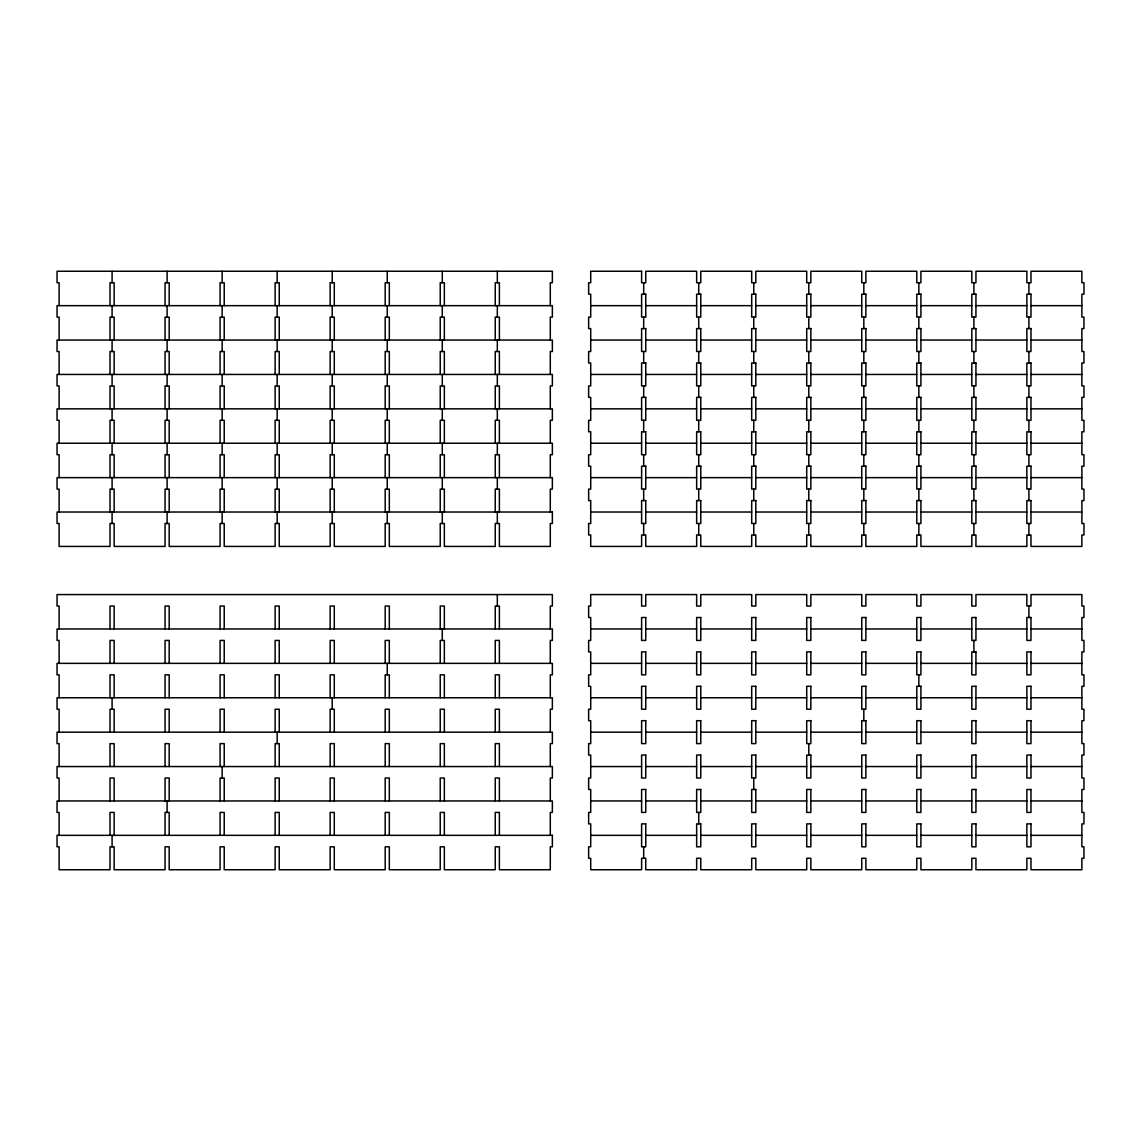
<?xml version="1.0" encoding="UTF-8"?>
<svg xmlns="http://www.w3.org/2000/svg" width="1141" height="1141" viewBox="0 0 1141 1141"><rect width="100%" height="100%" fill="white"/><g stroke="black" fill="none" stroke-linecap="round" stroke-linejoin="round"><path stroke-width="1.5" d="M590.71 305.66L641.613 305.66M645.749 305.66L696.652 305.66M700.774 305.66L751.691 305.66M755.813 305.66L806.716 305.66M810.852 305.66L861.755 305.66M865.876 305.66L916.779 305.66M920.915 305.66L971.818 305.66M975.94 305.66L1026.857 305.66M1030.979 305.66L1081.882 305.66M590.71 340.047L641.613 340.047M645.749 340.047L696.652 340.047M700.774 340.047L751.691 340.047M755.813 340.047L806.716 340.047M810.852 340.047L861.755 340.047M865.876 340.047L916.779 340.047M920.915 340.047L971.818 340.047M975.94 340.047L1026.857 340.047M1030.979 340.047L1081.882 340.047M590.71 374.448L641.613 374.448M645.749 374.448L696.652 374.448M700.774 374.448L751.691 374.448M755.813 374.448L806.716 374.448M810.852 374.448L861.755 374.448M865.876 374.448L916.779 374.448M920.915 374.448L971.818 374.448M975.94 374.448L1026.857 374.448M1030.979 374.448L1081.882 374.448M590.71 408.835L641.613 408.835M645.749 408.835L696.652 408.835M700.774 408.835L751.691 408.835M755.813 408.835L806.716 408.835M810.852 408.835L861.755 408.835M865.876 408.835L916.779 408.835M920.915 408.835L971.818 408.835M975.94 408.835L1026.857 408.835M1030.979 408.835L1081.882 408.835M590.71 443.236L641.613 443.236M645.749 443.236L696.652 443.236M700.774 443.236L751.691 443.236M755.813 443.236L806.716 443.236M810.852 443.236L861.755 443.236M865.876 443.236L916.779 443.236M920.915 443.236L971.818 443.236M975.94 443.236L1026.857 443.236M1030.979 443.236L1081.882 443.236M590.71 477.637L641.613 477.637M645.749 477.637L696.652 477.637M700.774 477.637L751.691 477.637M755.813 477.637L806.716 477.637M810.852 477.637L861.755 477.637M865.876 477.637L916.779 477.637M920.915 477.637L971.818 477.637M975.94 477.637L1026.857 477.637M1030.979 477.637L1081.882 477.637M590.71 512.024L641.613 512.024M645.749 512.024L696.652 512.024M700.774 512.024L751.691 512.024M755.813 512.024L806.716 512.024M810.852 512.024L861.755 512.024M865.876 512.024L916.779 512.024M920.915 512.024L971.818 512.024M975.94 512.024L1026.857 512.024M1030.979 512.024L1081.882 512.024M590.71 628.976L641.613 628.976M645.749 628.976L696.652 628.976M700.774 628.976L751.691 628.976M755.813 628.976L806.716 628.976M810.852 628.976L861.755 628.976M865.876 628.976L916.779 628.976M920.915 628.976L971.818 628.976M975.94 628.976L1026.857 628.976M1030.979 628.976L1081.882 628.976M590.71 663.363L641.613 663.363M645.749 663.363L696.652 663.363M700.774 663.363L751.691 663.363M755.813 663.363L806.716 663.363M810.852 663.363L861.755 663.363M865.876 663.363L916.779 663.363M920.915 663.363L971.818 663.363M975.94 663.363L1026.857 663.363M1030.979 663.363L1081.882 663.363M590.71 697.764L641.613 697.764M645.749 697.764L696.652 697.764M700.774 697.764L751.691 697.764M755.813 697.764L806.716 697.764M810.852 697.764L861.755 697.764M865.876 697.764L916.779 697.764M920.915 697.764L971.818 697.764M975.94 697.764L1026.857 697.764M1030.979 697.764L1081.882 697.764M590.71 732.165L641.613 732.165M645.749 732.165L696.652 732.165M700.774 732.165L751.691 732.165M755.813 732.165L806.716 732.165M810.852 732.165L861.755 732.165M865.876 732.165L916.779 732.165M920.915 732.165L971.818 732.165M975.94 732.165L1026.857 732.165M1030.979 732.165L1081.882 732.165M590.71 766.552L641.613 766.552M645.749 766.552L696.652 766.552M700.774 766.552L751.691 766.552M755.813 766.552L806.716 766.552M810.852 766.552L861.755 766.552M865.876 766.552L916.779 766.552M920.915 766.552L971.818 766.552M975.94 766.552L1026.857 766.552M1030.979 766.552L1081.882 766.552M590.71 800.953L641.613 800.953M645.749 800.953L696.652 800.953M700.774 800.953L751.691 800.953M755.813 800.953L806.716 800.953M810.852 800.953L861.755 800.953M865.876 800.953L916.779 800.953M920.915 800.953L971.818 800.953M975.94 800.953L1026.857 800.953M1030.979 800.953L1081.882 800.953M590.71 835.34L641.613 835.34M645.749 835.34L696.652 835.34M700.774 835.34L751.691 835.34M755.813 835.34L806.716 835.34M810.852 835.34L861.755 835.34M865.876 835.34L916.779 835.34M920.915 835.34L971.818 835.34M975.94 835.34L1026.857 835.34M1030.979 835.34L1081.882 835.34M1028.911 282.726L1028.911 294.193M1028.911 317.112L1028.911 328.579M1028.911 351.514L1028.911 362.981M1028.911 385.915L1028.911 397.382M1028.911 420.302L1028.911 431.769M1028.911 454.703L1028.911 466.17M1028.911 489.104L1028.911 500.571M1028.911 523.491L1028.911 534.958M1028.911 606.042L1028.911 617.509M973.886 282.726L973.886 294.193M973.886 317.112L973.886 328.579M973.886 351.514L973.886 362.981M973.886 385.915L973.886 397.382M973.886 420.302L973.886 431.769M973.886 454.703L973.886 466.17M973.886 489.104L973.886 500.571M973.886 523.491L973.886 534.958M973.886 640.429L973.886 651.896M918.847 282.726L918.847 294.193M918.847 317.112L918.847 328.579M918.847 351.514L918.847 362.981M918.847 385.915L918.847 397.382M918.847 420.302L918.847 431.769M918.847 454.703L918.847 466.17M918.847 489.104L918.847 500.571M918.847 523.491L918.847 534.958M918.847 674.83L918.847 686.297M863.823 282.726L863.823 294.193M863.823 317.112L863.823 328.579M863.823 351.514L863.823 362.981M863.823 385.915L863.823 397.382M863.823 420.302L863.823 431.769M863.823 454.703L863.823 466.17M863.823 489.104L863.823 500.571M863.823 523.491L863.823 534.958M863.823 709.231L863.823 720.698M808.784 282.726L808.784 294.193M808.784 317.112L808.784 328.579M808.784 351.514L808.784 362.981M808.784 385.915L808.784 397.382M808.784 420.302L808.784 431.769M808.784 454.703L808.784 466.17M808.784 489.104L808.784 500.571M808.784 523.491L808.784 534.958M808.784 743.618L808.784 755.085M753.745 282.726L753.745 294.193M753.745 317.112L753.745 328.579M753.745 351.514L753.745 362.981M753.745 385.915L753.745 397.382M753.745 420.302L753.745 431.769M753.745 454.703L753.745 466.17M753.745 489.104L753.745 500.571M753.745 523.491L753.745 534.958M753.745 778.019L753.745 789.486M698.72 282.726L698.72 294.193M698.72 317.112L698.72 328.579M698.72 351.514L698.72 362.981M698.72 385.915L698.72 397.382M698.72 420.302L698.72 431.769M698.72 454.703L698.72 466.17M698.72 489.104L698.72 500.571M698.72 523.491L698.72 534.958M698.72 812.421L698.72 823.888M643.681 282.726L643.681 294.193M643.681 317.112L643.681 328.579M643.681 351.514L643.681 362.981M643.681 385.915L643.681 397.382M643.681 420.302L643.681 431.769M643.681 454.703L643.681 466.17M643.681 489.104L643.681 500.571M643.681 523.491L643.681 534.958M643.681 846.807L643.681 858.274M550.29 305.66L550.29 282.726L552.358 282.726L552.358 271.258L57.05 271.258L57.05 282.726L59.118 282.726L59.118 305.66M550.29 340.047L550.29 317.112L552.358 317.112L552.358 305.66L57.05 305.66L57.05 317.112L59.118 317.112L59.118 340.047M550.29 374.448L550.29 351.514L552.358 351.514L552.358 340.047L57.05 340.047L57.05 351.514L59.118 351.514L59.118 374.448M550.29 408.835L550.29 385.915L552.358 385.915L552.358 374.448L57.05 374.448L57.05 385.915L59.118 385.915L59.118 408.835M550.29 443.236L550.29 420.302L552.358 420.302L552.358 408.835L57.05 408.835L57.05 420.302L59.118 420.302L59.118 443.236M550.29 477.637L550.29 454.703L552.358 454.703L552.358 443.236L57.05 443.236L57.05 454.703L59.118 454.703L59.118 477.637M550.29 512.024L550.29 489.104L552.358 489.104L552.358 477.637L57.05 477.637L57.05 489.104L59.118 489.104L59.118 512.024M550.29 628.976L550.29 606.042L552.358 606.042L552.358 594.575L57.05 594.575L57.05 606.042L59.118 606.042L59.118 628.976M550.29 663.363L550.29 640.429L552.358 640.429L552.358 628.976L57.05 628.976L57.05 640.429L59.118 640.429L59.118 663.363M550.29 697.764L550.29 674.83L552.358 674.83L552.358 663.363L57.05 663.363L57.05 674.83L59.118 674.83L59.118 697.764M550.29 732.165L550.29 709.231L552.358 709.231L552.358 697.764L57.05 697.764L57.05 709.231L59.118 709.231L59.118 732.165M550.29 766.552L550.29 743.618L552.358 743.618L552.358 732.165L57.05 732.165L57.05 743.618L59.118 743.618L59.118 766.552M550.29 800.953L550.29 778.019L552.358 778.019L552.358 766.552L57.05 766.552L57.05 778.019L59.118 778.019L59.118 800.953M550.29 835.34L550.29 812.421L552.358 812.421L552.358 800.953L57.05 800.953L57.05 812.421L59.118 812.421L59.118 835.34M499.387 305.66L499.387 282.726L495.251 282.726L495.251 305.66M499.387 340.047L499.387 317.112L495.251 317.112L495.251 340.047M499.387 374.448L499.387 351.514L495.251 351.514L495.251 374.448M499.387 408.835L499.387 385.915L495.251 385.915L495.251 408.835M499.387 443.236L499.387 420.302L495.251 420.302L495.251 443.236M499.387 477.637L499.387 454.703L495.251 454.703L495.251 477.637M499.387 512.024L499.387 489.104L495.251 489.104L495.251 512.024M499.387 628.976L499.387 606.042L495.251 606.042L495.251 628.976M499.387 663.363L499.387 640.429L495.251 640.429L495.251 663.363M499.387 697.764L499.387 674.83L495.251 674.83L495.251 697.764M499.387 732.165L499.387 709.231L495.251 709.231L495.251 732.165M499.387 766.552L499.387 743.618L495.251 743.618L495.251 766.552M499.387 800.953L499.387 778.019L495.251 778.019L495.251 800.953M499.387 835.34L499.387 812.421L495.251 812.421L495.251 835.34M497.319 271.258L497.319 282.726M497.319 305.66L497.319 317.112M497.319 340.047L497.319 351.514M497.319 374.448L497.319 385.915M497.319 408.835L497.319 420.302M497.319 443.236L497.319 454.703M497.319 477.637L497.319 489.104M497.319 512.024L497.319 523.491M497.319 594.575L497.319 606.042M444.348 305.66L444.348 282.726L440.226 282.726L440.226 305.66M444.348 340.047L444.348 317.112L440.226 317.112L440.226 340.047M444.348 374.448L444.348 351.514L440.226 351.514L440.226 374.448M444.348 408.835L444.348 385.915L440.226 385.915L440.226 408.835M444.348 443.236L444.348 420.302L440.226 420.302L440.226 443.236M444.348 477.637L444.348 454.703L440.226 454.703L440.226 477.637M444.348 512.024L444.348 489.104L440.226 489.104L440.226 512.024M444.348 628.976L444.348 606.042L440.226 606.042L440.226 628.976M444.348 663.363L444.348 640.429L440.226 640.429L440.226 663.363M444.348 697.764L444.348 674.83L440.226 674.83L440.226 697.764M444.348 732.165L444.348 709.231L440.226 709.231L440.226 732.165M444.348 766.552L444.348 743.618L440.226 743.618L440.226 766.552M444.348 800.953L444.348 778.019L440.226 778.019L440.226 800.953M444.348 835.34L444.348 812.421L440.226 812.421L440.226 835.34M442.28 271.258L442.28 282.726M442.28 305.66L442.28 317.112M442.28 340.047L442.28 351.514M442.28 374.448L442.28 385.915M442.28 408.835L442.28 420.302M442.28 443.236L442.28 454.703M442.28 477.637L442.28 489.104M442.28 512.024L442.28 523.491M442.28 628.976L442.28 640.429M389.309 305.66L389.309 282.726L385.187 282.726L385.187 305.66M389.309 340.047L389.309 317.112L385.187 317.112L385.187 340.047M389.309 374.448L389.309 351.514L385.187 351.514L385.187 374.448M389.309 408.835L389.309 385.915L385.187 385.915L385.187 408.835M389.309 443.236L389.309 420.302L385.187 420.302L385.187 443.236M389.309 477.637L389.309 454.703L385.187 454.703L385.187 477.637M389.309 512.024L389.309 489.104L385.187 489.104L385.187 512.024M389.309 628.976L389.309 606.042L385.187 606.042L385.187 628.976M389.309 663.363L389.309 640.429L385.187 640.429L385.187 663.363M389.309 697.764L389.309 674.83L385.187 674.83L385.187 697.764M389.309 732.165L389.309 709.231L385.187 709.231L385.187 732.165M389.309 766.552L389.309 743.618L385.187 743.618L385.187 766.552M389.309 800.953L389.309 778.019L385.187 778.019L385.187 800.953M389.309 835.34L389.309 812.421L385.187 812.421L385.187 835.34M387.255 271.258L387.255 282.726M387.255 305.66L387.255 317.112M387.255 340.047L387.255 351.514M387.255 374.448L387.255 385.915M387.255 408.835L387.255 420.302M387.255 443.236L387.255 454.703M387.255 477.637L387.255 489.104M387.255 512.024L387.255 523.491M387.255 663.363L387.255 674.83M334.284 305.66L334.284 282.726L330.148 282.726L330.148 305.66M334.284 340.047L334.284 317.112L330.148 317.112L330.148 340.047M334.284 374.448L334.284 351.514L330.148 351.514L330.148 374.448M334.284 408.835L334.284 385.915L330.148 385.915L330.148 408.835M334.284 443.236L334.284 420.302L330.148 420.302L330.148 443.236M334.284 477.637L334.284 454.703L330.148 454.703L330.148 477.637M334.284 512.024L334.284 489.104L330.148 489.104L330.148 512.024M334.284 628.976L334.284 606.042L330.148 606.042L330.148 628.976M334.284 663.363L334.284 640.429L330.148 640.429L330.148 663.363M334.284 697.764L334.284 674.83L330.148 674.83L330.148 697.764M334.284 732.165L334.284 709.231L330.148 709.231L330.148 732.165M334.284 766.552L334.284 743.618L330.148 743.618L330.148 766.552M334.284 800.953L334.284 778.019L330.148 778.019L330.148 800.953M334.284 835.34L334.284 812.421L330.148 812.421L330.148 835.34M332.216 271.258L332.216 282.726M332.216 305.66L332.216 317.112M332.216 340.047L332.216 351.514M332.216 374.448L332.216 385.915M332.216 408.835L332.216 420.302M332.216 443.236L332.216 454.703M332.216 477.637L332.216 489.104M332.216 512.024L332.216 523.491M332.216 697.764L332.216 709.231M279.245 305.66L279.245 282.726L275.124 282.726L275.124 305.66M279.245 340.047L279.245 317.112L275.124 317.112L275.124 340.047M279.245 374.448L279.245 351.514L275.124 351.514L275.124 374.448M279.245 408.835L279.245 385.915L275.124 385.915L275.124 408.835M279.245 443.236L279.245 420.302L275.124 420.302L275.124 443.236M279.245 477.637L279.245 454.703L275.124 454.703L275.124 477.637M279.245 512.024L279.245 489.104L275.124 489.104L275.124 512.024M279.245 628.976L279.245 606.042L275.124 606.042L275.124 628.976M279.245 663.363L279.245 640.429L275.124 640.429L275.124 663.363M279.245 697.764L279.245 674.83L275.124 674.83L275.124 697.764M279.245 732.165L279.245 709.231L275.124 709.231L275.124 732.165M279.245 766.552L279.245 743.618L275.124 743.618L275.124 766.552M279.245 800.953L279.245 778.019L275.124 778.019L275.124 800.953M279.245 835.34L279.245 812.421L275.124 812.421L275.124 835.34M277.177 271.258L277.177 282.726M277.177 305.66L277.177 317.112M277.177 340.047L277.177 351.514M277.177 374.448L277.177 385.915M277.177 408.835L277.177 420.302M277.177 443.236L277.177 454.703M277.177 477.637L277.177 489.104M277.177 512.024L277.177 523.491M277.177 732.165L277.177 743.618M224.221 305.66L224.221 282.726L220.085 282.726L220.085 305.66M224.221 340.047L224.221 317.112L220.085 317.112L220.085 340.047M224.221 374.448L224.221 351.514L220.085 351.514L220.085 374.448M224.221 408.835L224.221 385.915L220.085 385.915L220.085 408.835M224.221 443.236L224.221 420.302L220.085 420.302L220.085 443.236M224.221 477.637L224.221 454.703L220.085 454.703L220.085 477.637M224.221 512.024L224.221 489.104L220.085 489.104L220.085 512.024M224.221 628.976L224.221 606.042L220.085 606.042L220.085 628.976M224.221 663.363L224.221 640.429L220.085 640.429L220.085 663.363M224.221 697.764L224.221 674.83L220.085 674.83L220.085 697.764M224.221 732.165L224.221 709.231L220.085 709.231L220.085 732.165M224.221 766.552L224.221 743.618L220.085 743.618L220.085 766.552M224.221 800.953L224.221 778.019L220.085 778.019L220.085 800.953M224.221 835.34L224.221 812.421L220.085 812.421L220.085 835.34M222.153 271.258L222.153 282.726M222.153 305.66L222.153 317.112M222.153 340.047L222.153 351.514M222.153 374.448L222.153 385.915M222.153 408.835L222.153 420.302M222.153 443.236L222.153 454.703M222.153 477.637L222.153 489.104M222.153 512.024L222.153 523.491M222.153 766.552L222.153 778.019M169.182 305.66L169.182 282.726L165.06 282.726L165.06 305.66M169.182 340.047L169.182 317.112L165.06 317.112L165.06 340.047M169.182 374.448L169.182 351.514L165.06 351.514L165.06 374.448M169.182 408.835L169.182 385.915L165.06 385.915L165.06 408.835M169.182 443.236L169.182 420.302L165.06 420.302L165.06 443.236M169.182 477.637L169.182 454.703L165.06 454.703L165.06 477.637M169.182 512.024L169.182 489.104L165.06 489.104L165.06 512.024M169.182 628.976L169.182 606.042L165.06 606.042L165.06 628.976M169.182 663.363L169.182 640.429L165.06 640.429L165.06 663.363M169.182 697.764L169.182 674.83L165.06 674.83L165.06 697.764M169.182 732.165L169.182 709.231L165.06 709.231L165.06 732.165M169.182 766.552L169.182 743.618L165.06 743.618L165.06 766.552M169.182 800.953L169.182 778.019L165.06 778.019L165.06 800.953M169.182 835.34L169.182 812.421L165.06 812.421L165.06 835.34M167.114 271.258L167.114 282.726M167.114 305.66L167.114 317.112M167.114 340.047L167.114 351.514M167.114 374.448L167.114 385.915M167.114 408.835L167.114 420.302M167.114 443.236L167.114 454.703M167.114 477.637L167.114 489.104M167.114 512.024L167.114 523.491M167.114 800.953L167.114 812.421M114.143 305.66L114.143 282.726L110.021 282.726L110.021 305.66M114.143 340.047L114.143 317.112L110.021 317.112L110.021 340.047M114.143 374.448L114.143 351.514L110.021 351.514L110.021 374.448M114.143 408.835L114.143 385.915L110.021 385.915L110.021 408.835M114.143 443.236L114.143 420.302L110.021 420.302L110.021 443.236M114.143 477.637L114.143 454.703L110.021 454.703L110.021 477.637M114.143 512.024L114.143 489.104L110.021 489.104L110.021 512.024M114.143 628.976L114.143 606.042L110.021 606.042L110.021 628.976M114.143 663.363L114.143 640.429L110.021 640.429L110.021 663.363M114.143 697.764L114.143 674.83L110.021 674.83L110.021 697.764M114.143 732.165L114.143 709.231L110.021 709.231L110.021 732.165M114.143 766.552L114.143 743.618L110.021 743.618L110.021 766.552M114.143 800.953L114.143 778.019L110.021 778.019L110.021 800.953M114.143 835.34L114.143 812.421L110.021 812.421L110.021 835.34M112.089 271.258L112.089 282.726M112.089 305.66L112.089 317.112M112.089 340.047L112.089 351.514M112.089 374.448L112.089 385.915M112.089 408.835L112.089 420.302M112.089 443.236L112.089 454.703M112.089 477.637L112.089 489.104M112.089 512.024L112.089 523.491M112.089 697.764L112.089 709.231M112.089 835.34L112.089 846.807M641.613 271.258L590.71 271.258L590.71 282.726L588.642 282.726L588.642 294.193L590.71 294.193L590.71 317.112L588.642 317.112L588.642 328.579L590.71 328.579L590.71 351.514L588.642 351.514L588.642 362.981L590.71 362.981L590.71 385.915L588.642 385.915L588.642 397.382L590.71 397.382L590.71 420.302L588.642 420.302L588.642 431.769L590.71 431.769L590.71 454.703L588.642 454.703L588.642 466.17L590.71 466.17L590.71 489.104L588.642 489.104L588.642 500.571L590.71 500.571L590.71 523.491L588.642 523.491L588.642 534.958L590.71 534.958L590.71 546.425L641.613 546.425L641.613 534.958L645.749 534.958L645.749 546.425L696.652 546.425L696.652 534.958L700.774 534.958L700.774 546.425L751.691 546.425L751.691 534.958L755.813 534.958L755.813 546.425L806.716 546.425L806.716 534.958L810.852 534.958L810.852 546.425L861.755 546.425L861.755 534.958L865.876 534.958L865.876 546.425L916.779 546.425L916.779 534.958L920.915 534.958L920.915 546.425L971.818 546.425L971.818 534.958L975.94 534.958L975.94 546.425L1026.857 546.425L1026.857 534.958L1030.979 534.958L1030.979 546.425L1081.882 546.425L1081.882 534.958L1083.95 534.958L1083.95 523.491L1081.882 523.491L1081.882 500.571L1083.95 500.571L1083.95 489.104L1081.882 489.104L1081.882 466.17L1083.95 466.17L1083.95 454.703L1081.882 454.703L1081.882 431.769L1083.95 431.769L1083.95 420.302L1081.882 420.302L1081.882 397.382L1083.95 397.382L1083.95 385.915L1081.882 385.915L1081.882 362.981L1083.95 362.981L1083.95 351.514L1081.882 351.514L1081.882 328.579L1083.95 328.579L1083.95 317.112L1081.882 317.112L1081.882 294.193L1083.95 294.193L1083.95 282.726L1081.882 282.726L1081.882 271.258L1030.979 271.258L1030.979 282.726L1026.857 282.726L1026.857 271.258L975.94 271.258L975.94 282.726L971.818 282.726L971.818 271.258L920.915 271.258L920.915 282.726L916.779 282.726L916.779 271.258L865.876 271.258L865.876 282.726L861.755 282.726L861.755 271.258L810.852 271.258L810.852 282.726L806.716 282.726L806.716 271.258L755.813 271.258L755.813 282.726L751.691 282.726L751.691 271.258L700.774 271.258L700.774 282.726L696.652 282.726L696.652 271.258L645.749 271.258L645.749 282.726L641.613 282.726L641.613 271.258M645.749 294.193L641.613 294.193L641.613 317.112L645.749 317.112L645.749 294.193M700.774 294.193L696.652 294.193L696.652 317.112L700.774 317.112L700.774 294.193M755.813 294.193L751.691 294.193L751.691 317.112L755.813 317.112L755.813 294.193M810.852 294.193L806.716 294.193L806.716 317.112L810.852 317.112L810.852 294.193M865.876 294.193L861.755 294.193L861.755 317.112L865.876 317.112L865.876 294.193M920.915 294.193L916.779 294.193L916.779 317.112L920.915 317.112L920.915 294.193M975.94 294.193L971.818 294.193L971.818 317.112L975.94 317.112L975.94 294.193M1030.979 294.193L1026.857 294.193L1026.857 317.112L1030.979 317.112L1030.979 294.193M645.749 328.579L641.613 328.579L641.613 351.514L645.749 351.514L645.749 328.579M700.774 328.579L696.652 328.579L696.652 351.514L700.774 351.514L700.774 328.579M755.813 328.579L751.691 328.579L751.691 351.514L755.813 351.514L755.813 328.579M810.852 328.579L806.716 328.579L806.716 351.514L810.852 351.514L810.852 328.579M865.876 328.579L861.755 328.579L861.755 351.514L865.876 351.514L865.876 328.579M920.915 328.579L916.779 328.579L916.779 351.514L920.915 351.514L920.915 328.579M975.94 328.579L971.818 328.579L971.818 351.514L975.94 351.514L975.94 328.579M1030.979 328.579L1026.857 328.579L1026.857 351.514L1030.979 351.514L1030.979 328.579M645.749 362.981L641.613 362.981L641.613 385.915L645.749 385.915L645.749 362.981M700.774 362.981L696.652 362.981L696.652 385.915L700.774 385.915L700.774 362.981M755.813 362.981L751.691 362.981L751.691 385.915L755.813 385.915L755.813 362.981M810.852 362.981L806.716 362.981L806.716 385.915L810.852 385.915L810.852 362.981M865.876 362.981L861.755 362.981L861.755 385.915L865.876 385.915L865.876 362.981M920.915 362.981L916.779 362.981L916.779 385.915L920.915 385.915L920.915 362.981M975.94 362.981L971.818 362.981L971.818 385.915L975.94 385.915L975.94 362.981M1030.979 362.981L1026.857 362.981L1026.857 385.915L1030.979 385.915L1030.979 362.981M645.749 397.382L641.613 397.382L641.613 420.302L645.749 420.302L645.749 397.382M700.774 397.382L696.652 397.382L696.652 420.302L700.774 420.302L700.774 397.382M755.813 397.382L751.691 397.382L751.691 420.302L755.813 420.302L755.813 397.382M810.852 397.382L806.716 397.382L806.716 420.302L810.852 420.302L810.852 397.382M865.876 397.382L861.755 397.382L861.755 420.302L865.876 420.302L865.876 397.382M920.915 397.382L916.779 397.382L916.779 420.302L920.915 420.302L920.915 397.382M975.94 397.382L971.818 397.382L971.818 420.302L975.94 420.302L975.94 397.382M1030.979 397.382L1026.857 397.382L1026.857 420.302L1030.979 420.302L1030.979 397.382M645.749 431.769L641.613 431.769L641.613 454.703L645.749 454.703L645.749 431.769M700.774 431.769L696.652 431.769L696.652 454.703L700.774 454.703L700.774 431.769M755.813 431.769L751.691 431.769L751.691 454.703L755.813 454.703L755.813 431.769M810.852 431.769L806.716 431.769L806.716 454.703L810.852 454.703L810.852 431.769M865.876 431.769L861.755 431.769L861.755 454.703L865.876 454.703L865.876 431.769M920.915 431.769L916.779 431.769L916.779 454.703L920.915 454.703L920.915 431.769M975.94 431.769L971.818 431.769L971.818 454.703L975.94 454.703L975.94 431.769M1030.979 431.769L1026.857 431.769L1026.857 454.703L1030.979 454.703L1030.979 431.769M645.749 466.17L641.613 466.17L641.613 489.104L645.749 489.104L645.749 466.17M700.774 466.17L696.652 466.17L696.652 489.104L700.774 489.104L700.774 466.17M755.813 466.17L751.691 466.17L751.691 489.104L755.813 489.104L755.813 466.17M810.852 466.17L806.716 466.17L806.716 489.104L810.852 489.104L810.852 466.17M865.876 466.17L861.755 466.17L861.755 489.104L865.876 489.104L865.876 466.17M920.915 466.17L916.779 466.17L916.779 489.104L920.915 489.104L920.915 466.17M975.94 466.17L971.818 466.17L971.818 489.104L975.94 489.104L975.94 466.17M1030.979 466.17L1026.857 466.17L1026.857 489.104L1030.979 489.104L1030.979 466.17M645.749 500.571L641.613 500.571L641.613 523.491L645.749 523.491L645.749 500.571M700.774 500.571L696.652 500.571L696.652 523.491L700.774 523.491L700.774 500.571M755.813 500.571L751.691 500.571L751.691 523.491L755.813 523.491L755.813 500.571M810.852 500.571L806.716 500.571L806.716 523.491L810.852 523.491L810.852 500.571M865.876 500.571L861.755 500.571L861.755 523.491L865.876 523.491L865.876 500.571M920.915 500.571L916.779 500.571L916.779 523.491L920.915 523.491L920.915 500.571M975.94 500.571L971.818 500.571L971.818 523.491L975.94 523.491L975.94 500.571M1030.979 500.571L1026.857 500.571L1026.857 523.491L1030.979 523.491L1030.979 500.571M552.358 512.024L57.05 512.024L57.05 523.491L59.118 523.491L59.118 546.425L110.021 546.425L110.021 523.491L114.143 523.491L114.143 546.425L165.06 546.425L165.06 523.491L169.182 523.491L169.182 546.425L220.085 546.425L220.085 523.491L224.221 523.491L224.221 546.425L275.124 546.425L275.124 523.491L279.245 523.491L279.245 546.425L330.148 546.425L330.148 523.491L334.284 523.491L334.284 546.425L385.187 546.425L385.187 523.491L389.309 523.491L389.309 546.425L440.226 546.425L440.226 523.491L444.348 523.491L444.348 546.425L495.251 546.425L495.251 523.491L499.387 523.491L499.387 546.425L550.29 546.425L550.29 523.491L552.358 523.491L552.358 512.024M641.613 594.575L590.71 594.575L590.71 606.042L588.642 606.042L588.642 617.509L590.71 617.509L590.71 640.429L588.642 640.429L588.642 651.896L590.71 651.896L590.71 674.83L588.642 674.83L588.642 686.297L590.71 686.297L590.71 709.231L588.642 709.231L588.642 720.698L590.71 720.698L590.71 743.618L588.642 743.618L588.642 755.085L590.71 755.085L590.71 778.019L588.642 778.019L588.642 789.486L590.71 789.486L590.71 812.421L588.642 812.421L588.642 823.888L590.71 823.888L590.71 846.807L588.642 846.807L588.642 858.274L590.71 858.274L590.71 869.742L641.613 869.742L641.613 858.274L645.749 858.274L645.749 869.742L696.652 869.742L696.652 858.274L700.774 858.274L700.774 869.742L751.691 869.742L751.691 858.274L755.813 858.274L755.813 869.742L806.716 869.742L806.716 858.274L810.852 858.274L810.852 869.742L861.755 869.742L861.755 858.274L865.876 858.274L865.876 869.742L916.779 869.742L916.779 858.274L920.915 858.274L920.915 869.742L971.818 869.742L971.818 858.274L975.94 858.274L975.94 869.742L1026.857 869.742L1026.857 858.274L1030.979 858.274L1030.979 869.742L1081.882 869.742L1081.882 858.274L1083.95 858.274L1083.95 846.807L1081.882 846.807L1081.882 823.888L1083.95 823.888L1083.95 812.421L1081.882 812.421L1081.882 789.486L1083.95 789.486L1083.95 778.019L1081.882 778.019L1081.882 755.085L1083.95 755.085L1083.95 743.618L1081.882 743.618L1081.882 720.698L1083.95 720.698L1083.95 709.231L1081.882 709.231L1081.882 686.297L1083.95 686.297L1083.95 674.83L1081.882 674.83L1081.882 651.896L1083.95 651.896L1083.95 640.429L1081.882 640.429L1081.882 617.509L1083.95 617.509L1083.95 606.042L1081.882 606.042L1081.882 594.575L1030.979 594.575L1030.979 606.042L1026.857 606.042L1026.857 594.575L975.94 594.575L975.94 606.042L971.818 606.042L971.818 594.575L920.915 594.575L920.915 606.042L916.779 606.042L916.779 594.575L865.876 594.575L865.876 606.042L861.755 606.042L861.755 594.575L810.852 594.575L810.852 606.042L806.716 606.042L806.716 594.575L755.813 594.575L755.813 606.042L751.691 606.042L751.691 594.575L700.774 594.575L700.774 606.042L696.652 606.042L696.652 594.575L645.749 594.575L645.749 606.042L641.613 606.042L641.613 594.575M645.749 617.509L641.613 617.509L641.613 640.429L645.749 640.429L645.749 617.509M700.774 617.509L696.652 617.509L696.652 640.429L700.774 640.429L700.774 617.509M755.813 617.509L751.691 617.509L751.691 640.429L755.813 640.429L755.813 617.509M810.852 617.509L806.716 617.509L806.716 640.429L810.852 640.429L810.852 617.509M865.876 617.509L861.755 617.509L861.755 640.429L865.876 640.429L865.876 617.509M920.915 617.509L916.779 617.509L916.779 640.429L920.915 640.429L920.915 617.509M975.94 617.509L971.818 617.509L971.818 640.429L975.94 640.429L975.94 617.509M1030.979 617.509L1026.857 617.509L1026.857 640.429L1030.979 640.429L1030.979 617.509M645.749 651.896L641.613 651.896L641.613 674.83L645.749 674.83L645.749 651.896M700.774 651.896L696.652 651.896L696.652 674.83L700.774 674.83L700.774 651.896M755.813 651.896L751.691 651.896L751.691 674.83L755.813 674.83L755.813 651.896M810.852 651.896L806.716 651.896L806.716 674.83L810.852 674.83L810.852 651.896M865.876 651.896L861.755 651.896L861.755 674.83L865.876 674.83L865.876 651.896M920.915 651.896L916.779 651.896L916.779 674.83L920.915 674.83L920.915 651.896M975.94 651.896L971.818 651.896L971.818 674.83L975.94 674.83L975.94 651.896M1030.979 651.896L1026.857 651.896L1026.857 674.83L1030.979 674.83L1030.979 651.896M645.749 686.297L641.613 686.297L641.613 709.231L645.749 709.231L645.749 686.297M700.774 686.297L696.652 686.297L696.652 709.231L700.774 709.231L700.774 686.297M755.813 686.297L751.691 686.297L751.691 709.231L755.813 709.231L755.813 686.297M810.852 686.297L806.716 686.297L806.716 709.231L810.852 709.231L810.852 686.297M865.876 686.297L861.755 686.297L861.755 709.231L865.876 709.231L865.876 686.297M920.915 686.297L916.779 686.297L916.779 709.231L920.915 709.231L920.915 686.297M975.94 686.297L971.818 686.297L971.818 709.231L975.94 709.231L975.94 686.297M1030.979 686.297L1026.857 686.297L1026.857 709.231L1030.979 709.231L1030.979 686.297M645.749 720.698L641.613 720.698L641.613 743.618L645.749 743.618L645.749 720.698M700.774 720.698L696.652 720.698L696.652 743.618L700.774 743.618L700.774 720.698M755.813 720.698L751.691 720.698L751.691 743.618L755.813 743.618L755.813 720.698M810.852 720.698L806.716 720.698L806.716 743.618L810.852 743.618L810.852 720.698M865.876 720.698L861.755 720.698L861.755 743.618L865.876 743.618L865.876 720.698M920.915 720.698L916.779 720.698L916.779 743.618L920.915 743.618L920.915 720.698M975.94 720.698L971.818 720.698L971.818 743.618L975.94 743.618L975.94 720.698M1030.979 720.698L1026.857 720.698L1026.857 743.618L1030.979 743.618L1030.979 720.698M645.749 755.085L641.613 755.085L641.613 778.019L645.749 778.019L645.749 755.085M700.774 755.085L696.652 755.085L696.652 778.019L700.774 778.019L700.774 755.085M755.813 755.085L751.691 755.085L751.691 778.019L755.813 778.019L755.813 755.085M810.852 755.085L806.716 755.085L806.716 778.019L810.852 778.019L810.852 755.085M865.876 755.085L861.755 755.085L861.755 778.019L865.876 778.019L865.876 755.085M920.915 755.085L916.779 755.085L916.779 778.019L920.915 778.019L920.915 755.085M975.94 755.085L971.818 755.085L971.818 778.019L975.94 778.019L975.94 755.085M1030.979 755.085L1026.857 755.085L1026.857 778.019L1030.979 778.019L1030.979 755.085M645.749 789.486L641.613 789.486L641.613 812.421L645.749 812.421L645.749 789.486M700.774 789.486L696.652 789.486L696.652 812.421L700.774 812.421L700.774 789.486M755.813 789.486L751.691 789.486L751.691 812.421L755.813 812.421L755.813 789.486M810.852 789.486L806.716 789.486L806.716 812.421L810.852 812.421L810.852 789.486M865.876 789.486L861.755 789.486L861.755 812.421L865.876 812.421L865.876 789.486M920.915 789.486L916.779 789.486L916.779 812.421L920.915 812.421L920.915 789.486M975.94 789.486L971.818 789.486L971.818 812.421L975.94 812.421L975.94 789.486M1030.979 789.486L1026.857 789.486L1026.857 812.421L1030.979 812.421L1030.979 789.486M645.749 823.888L641.613 823.888L641.613 846.807L645.749 846.807L645.749 823.888M700.774 823.888L696.652 823.888L696.652 846.807L700.774 846.807L700.774 823.888M755.813 823.888L751.691 823.888L751.691 846.807L755.813 846.807L755.813 823.888M810.852 823.888L806.716 823.888L806.716 846.807L810.852 846.807L810.852 823.888M865.876 823.888L861.755 823.888L861.755 846.807L865.876 846.807L865.876 823.888M920.915 823.888L916.779 823.888L916.779 846.807L920.915 846.807L920.915 823.888M975.94 823.888L971.818 823.888L971.818 846.807L975.94 846.807L975.94 823.888M1030.979 823.888L1026.857 823.888L1026.857 846.807L1030.979 846.807L1030.979 823.888M552.358 835.34L57.05 835.34L57.05 846.807L59.118 846.807L59.118 869.742L110.021 869.742L110.021 846.807L114.143 846.807L114.143 869.742L165.06 869.742L165.06 846.807L169.182 846.807L169.182 869.742L220.085 869.742L220.085 846.807L224.221 846.807L224.221 869.742L275.124 869.742L275.124 846.807L279.245 846.807L279.245 869.742L330.148 869.742L330.148 846.807L334.284 846.807L334.284 869.742L385.187 869.742L385.187 846.807L389.309 846.807L389.309 869.742L440.226 869.742L440.226 846.807L444.348 846.807L444.348 869.742L495.251 869.742L495.251 846.807L499.387 846.807L499.387 869.742L550.29 869.742L550.29 846.807L552.358 846.807L552.358 835.34"/></g></svg>
